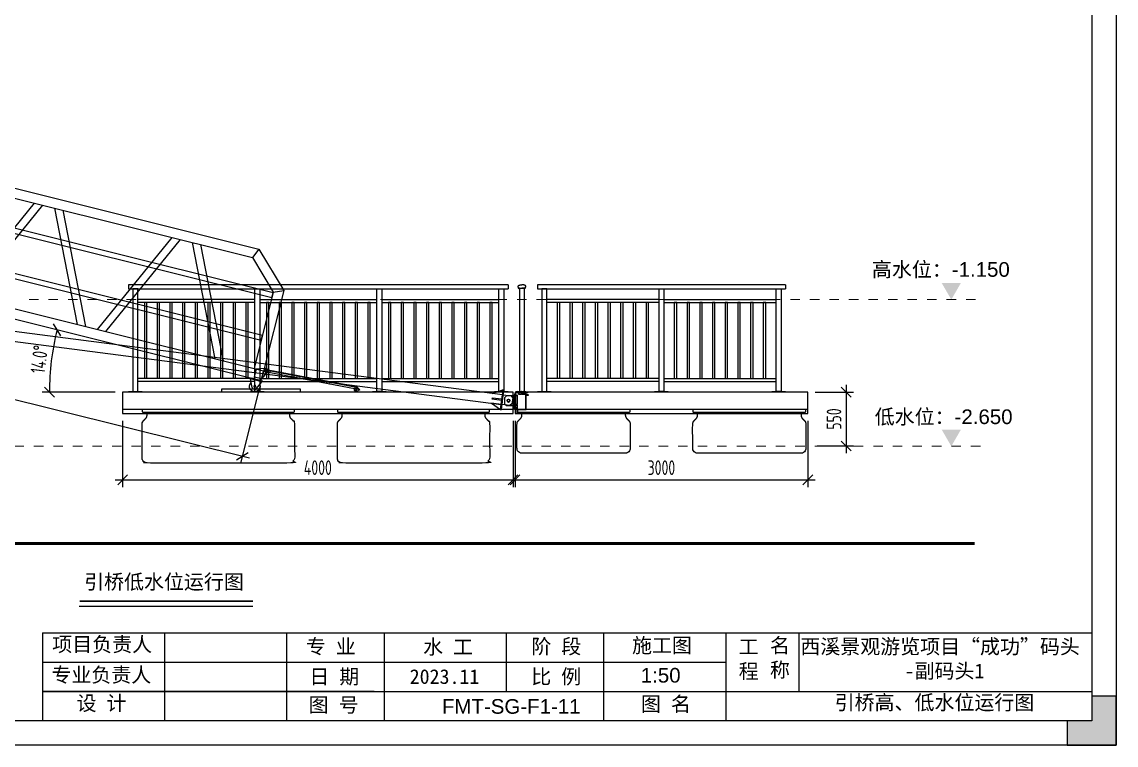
# Model space of a CAD drawing. Header units: millimetres. Extents: x 136606 to 1229059, y 82794 to 127566.
# Drawn here: x 820173 to 831383, y 112180 to 119588 of the extents above; entities that cross this region are included whole.
import ezdxf
from ezdxf.enums import TextEntityAlignment as Align

# ---------------------------------------------------------------- set-up
doc = ezdxf.new("R2010")
doc.units = ezdxf.units.MM
doc.linetypes.add('CENTER', pattern=[0.6, 0.375, -0.075, 0.075, -0.075])
doc.linetypes.add('CENTER2', pattern=[28.575, 19.05, -3.175, 3.175, -3.175])
for name, color, linetype, lineweight in [('dim', 6, 'Continuous', 13), ('主梁型材', 100, 'Continuous', 30), ('加强板', 140, 'Continuous', 18), ('图框', 7, 'Continuous', 13), ('型材', 7, 'Continuous', 15), ('护栏', 7, 'FENCELINE2', 20), ('文本', 3, 'Continuous', 13), ('浮箱', 160, 'Continuous', 20), ('结构', 4, 'Continuous', 18), ('虚线', 1, 'CENTER2', 0), ('铝斜撑', 241, 'Continuous', 9)]:
    doc.layers.add(name, color=color, linetype=linetype, lineweight=lineweight)
for name, color, linetype in [('lev', 6, 'Continuous'), ('方管', 100, 'Continuous'), ('粗实线', 7, 'Continuous'), ('铝横梁', 220, 'Continuous'), ('铝通', 4, 'Continuous')]:
    doc.layers.add(name, color=color, linetype=linetype)
doc.styles.add('Arial', font='arial.ttf')
doc.styles.add('hztxt', font='ros1.shx', dxfattribs={"width": 0.8, "bigfont": 'hztxt.shx'})
doc.styles.get("Standard").update_dxf_attribs({"font": 'arial.ttf'})
doc.styles.add('TEXT25', font='arial.ttf', dxfattribs={"height": 0.2})
doc.linetypes.add('FENCELINE2', pattern='A,6.35,-2.54,[132,ltypeshp.shx,S=2.54,R=0,X=-2.54,Y=0],-2.54,25.4', length=36.83)
doc.dimstyles.new('DIM-50', dxfattribs={"dimscale": 50, "dimtxt": 3, "dimasz": 2, "dimexe": 1.5, "dimexo": 1.5, "dimgap": 1, "dimtad": 1, "dimdec": 1, "dimdsep": 46, "dimtxsty": 'hztxt', "dimblk": 'OBLIQUE', "dimcen": 0, "dimdle": 1.5, "dimclrd": 9, "dimclre": 9, "dimclrt": 2, "dimadec": 1, "dimazin": 0, "dimtfac": 1, "dimtdec": 1, "dimtix": 1, "dimtmove": 2, "dimatfit": 3, "dimldrblk": 'OBLIQUE', "dimfxl": 15, "dimtolj": 1, "dimtzin": 0, "dimarcsym": 1})

# ---------------------------------------------------------------- blocks, each defined once
blk = doc.blocks.new('GW-TK')
at = {"layer": '图框', "linetype": 'Continuous', "lineweight": 0}
h = blk.add_hatch(color=256, dxfattribs=at)
h.dxf.hatch_style = 1
h.paths.add_polyline_path([(927603.55, 464418.01), (927603.55, 464428.01), (927598.55, 464428.01), (927598.55, 464423.01), (927593.55, 464423.01), (927593.55, 464418.01)])
at = {"layer": '图框', "linetype": 'Continuous'}
for p, q in [((927383.55, 464441.02), (927383.55, 464423.01)), ((927408.55, 464441.02), (927408.55, 464423.01)), ((927433.55, 464441.02), (927433.55, 464423.01)), ((927453.55, 464441.02), (927453.55, 464423.01)), ((927478.55, 464441.02), (927478.55, 464429.01)), ((927498.55, 464441.02), (927498.55, 464423.01)), ((927523.55, 464441.02), (927523.55, 464423.01)), ((927538.55, 464441.02), (927538.55, 464429.01)), ((927383.55, 464435.01), (927523.55, 464435.01)), ((927451.56, 464429.01), (927383.55, 464429.01)), ((927383.55, 464429.01), (927598.55, 464429.01))]:
    blk.add_line(p, q, dxfattribs=at)
at = {"layer": '图框'}
for points in [[(927183.55, 464715.01), (927603.55, 464715.01), (927603.55, 464418.01), (927183.55, 464418.01)], [(927188.55, 464710.01), (927598.55, 464710.01), (927598.55, 464423.01), (927188.55, 464423.01)]]:
    blk.add_lwpolyline(points, close=True, dxfattribs=at)
at = {"layer": '图框', "linetype": 'Continuous'}
blk.add_lwpolyline([(927383.55, 464441.02), (927598.55, 464441.02)], dxfattribs=at)
at = {"layer": '图框', "linetype": 'Continuous', "lineweight": 0}
blk.add_lwpolyline([(927598.55, 464428.01), (927598.55, 464423.01), (927593.55, 464423.01), (927593.55, 464418.01), (927603.55, 464418.01), (927603.55, 464428.01)], close=True, dxfattribs=at)
at = {"layer": '图框', "linetype": 'Continuous', "char_height": 3, "attachment_point": 1}
for s, width, heights, insert in [('{\\fSimSun|b0|i0|c134|p2;项目负责人}', 26.0225, [0], (927385.56, 464440.15)), ('{\\fSimSun|b0|i0|c134|p2;名 称}', 5.2119, [0], (927532.62, 464439.93)), ('{\\fSimSun|b0|i0|c134|p2;专 业}', 12.8345, [0], (927437.53, 464439.73)), ('{\\fSimSun|b0|i0|c134|p2;阶 段}', 17.4775, [0], (927483.73, 464439.73)), ('{\\fSimSun|b0|i0|c134|p2;工 程}', 5.2119, [0], (927526.21, 464439.66)), ('{\\fSimSun|b0|i0|c134|p2;专业负责人}', 24.6361, [2.04], (927385.39, 464433.9)), ('{\\fSimSun|b0|i0|c134|p2;日 期}', 11.224, [0], (927438.25, 464433.55)), ('{\\fSimSun|b0|i0|c134|p2;比 例}', 10.9146, [0], (927483.71, 464433.55)), ('{\\fSimSun|b0|i0|c134|p2;设 计}', 16.2353, [0], (927390.55, 464428.09)), ('{\\fSimSun|b0|i0|c134|p2;图 号}', 23.6261, [0], (927438.11, 464427.75)), ('{\\fSimSun|b0|i0|c134|p2;图 名}', 12.066, [0], (927506.19, 464427.94))]:
    blk.add_mtext_dynamic_manual_height_columns(s, width=width, gutter_width=17.5, heights=heights, dxfattribs=dict(at, insert=insert))
at = {"layer": '图框', "color": 3, "linetype": 'Continuous', "char_height": 3, "attachment_point": 1}
for s, width, insert in [('\\pt9;{\\fSimSun|b0|i0|c134|p2;施工图}', 18.6303, (927504.36, 464439.94)), ('{\\fSimSun|b0|i0|c134|p2;水 工}', 11.224, (927461.55, 464439.63)), ('\\pi0.39911,t9.39911;{\\fSimSun|b0|i0|c134|p2;西溪景观游览项目“成功”码头\\P\\pi21.75744,t30.75744;-副码头1}', 60.0149, (927538.45, 464439.71)), ('{\\fSimSun|b0|i0|c134|p2;2023.11}', 11.224, (927458.8, 464433.55))]:
    blk.add_mtext_dynamic_manual_height_columns(s, width=width, gutter_width=17.5, heights=[0], dxfattribs=dict(at, insert=insert))
blk = doc.blocks.new('*U1304')
at = {"layer": '浮箱', "color": 5, "linetype": 'Continuous', "lineweight": 5, "elevation": 0}
blk.add_lwpolyline([(810, 245, 0.414214), (820, 255), (820, 265, 0.414214), (810, 275), (770, 275), (-690, 275), (-730, 275, 0.414214), (-740, 265), (-740, 255, 0.414214), (-730, 245), (-690, 245), (770, 245)], format="xyb", close=True, dxfattribs=at)
at = {"layer": '浮箱', "color": 5, "linetype": 'Continuous', "lineweight": 5}
blk.add_rational_spline([(770, 245, 0), (770, 230, 0), (770, 216, 0), (770, 195, 0), (785, 180, 0), (795, 170, 0), (805, 160, 0), (820, 145, 0), (820, 124, 0), (820, -100, 0), (820, -225, 0), (820, -275, 0), (770, -275, 0), (-160, -275, 0), (-690, -275, 0), (-740, -275, 0), (-740, -225, 0), (-740, -100, 0), (-740, 124, 0), (-740, 145, 0), (-725, 160, 0), (-715, 170, 0), (-705, 180, 0), (-690, 195, 0), (-690, 216, 0), (-690, 230, 0), (-690, 245, 0)], [1, 1, 1, 0.923879532511, 1, 1, 1, 0.923879532511, 1, 1, 1, 0.707106781187, 1, 1, 1, 0.707106781187, 1, 1, 1, 0.923879532511, 1, 1, 1, 0.923879532511, 1, 1, 1], degree=2, knots=[0, 0, 0, 1, 1, 1.785398, 1.785398, 2.785398, 2.785398, 3.570796, 3.570796, 4.570796, 4.570796, 6.141593, 6.141593, 7.141593, 7.141593, 8.712389, 8.712389, 9.712389, 9.712389, 10.497787, 10.497787, 11.497787, 11.497787, 12.283185, 12.283185, 13.283185, 13.283185, 13.283185], dxfattribs=at)
blk = doc.blocks.new('*U1305')
at = {"color": 0, "linetype": 'ByBlock', "lineweight": -2, "transparency": 16777216}
for p in [(0, 0), (2000, 0)]:
    blk.add_blockref('*U1304', p, dxfattribs=at)
blk = doc.blocks.new('*U1302')
at = {"layer": '浮箱', "color": 5, "linetype": 'Continuous', "lineweight": 5, "elevation": 0}
blk.add_lwpolyline([(596, 195, 0.414214), (606, 205), (606, 215, 0.414214), (596, 225), (556, 225), (-504, 225), (-544, 225, 0.414214), (-554, 215), (-554, 205, 0.414214), (-544, 195), (-504, 195), (556, 195)], format="xyb", close=True, dxfattribs=at)
at = {"layer": '浮箱', "color": 5, "linetype": 'Continuous', "lineweight": 5}
blk.add_rational_spline([(556, 195, 0), (556, 180, 0), (556, 166, 0), (556, 145, 0), (571, 130, 0), (581, 120, 0), (591, 110, 0), (606, 95, 0), (606, 74, 0), (606, -50, 0), (606, -175, 0), (606, -225, 0), (556, -225, 0), (26, -225, 0), (-504, -225, 0), (-554, -225, 0), (-554, -175, 0), (-554, -50, 0), (-554, 74, 0), (-554, 95, 0), (-539, 110, 0), (-529, 120, 0), (-519, 130, 0), (-504, 145, 0), (-504, 166, 0), (-504, 180, 0), (-504, 195, 0)], [1, 1, 1, 0.923879532511, 1, 1, 1, 0.923879532511, 1, 1, 1, 0.707106781187, 1, 1, 1, 0.707106781187, 1, 1, 1, 0.923879532511, 1, 1, 1, 0.923879532511, 1, 1, 1], degree=2, knots=[0, 0, 0, 1, 1, 1.785398, 1.785398, 2.785398, 2.785398, 3.570796, 3.570796, 4.570796, 4.570796, 6.141593, 6.141593, 7.141593, 7.141593, 8.712389, 8.712389, 9.712389, 9.712389, 10.497787, 10.497787, 11.497787, 11.497787, 12.283185, 12.283185, 13.283185, 13.283185, 13.283185], dxfattribs=at)
blk = doc.blocks.new('*U1303')
at = {"color": 0, "linetype": 'ByBlock', "lineweight": -2, "transparency": 16777216}
for p in [(0, 0), (1800, 0)]:
    blk.add_blockref('*U1302', p, dxfattribs=at)
blk = doc.blocks.new('*U1294')
at = {"color": 0, "ltscale": 5000, "elevation": 0}
for points in [[(490, 363), (-3510, 363), (-3510, 143), (490, 143)], [(3510, 363), (510, 363), (510, 143), (3510, 143)]]:
    blk.add_lwpolyline(points, close=True, dxfattribs=at)
for points in [[(490, 187), (-3510, 187)], [(3510, 187), (510, 187)]]:
    blk.add_lwpolyline(points, dxfattribs=at)
for name, p in [('*U1305', (-2570, -88, 0)), ('*U1303', (1084, -38, 0))]:
    blk.add_blockref(name, p)
blk = doc.blocks.new('*U1295')
at = {"color": 0, "linetype": 'ByBlock', "lineweight": -2, "transparency": 16777216}
blk.add_blockref('*U1294', (0, 0), dxfattribs=at)
blk = doc.blocks.new('A$C32F71815')
at = {"layer": '铝斜撑', "linetype": 'Continuous'}
for p, q in [((3, 20), (0, 20)), ((0, 20), (0, 0)), ((40, 0), (0, 0)), ((3, 20), (3, 3)), ((40, 3), (3, 3)), ((40, 0), (40, 3))]:
    blk.add_line(p, q, dxfattribs=at)
blk = doc.blocks.new('tb')
at = {"lineweight": 0}
h = blk.add_hatch(dxfattribs=at)
h.set_pattern_fill('ANSI31', color=256, scale=0.125, style=0)
h.set_pattern_definition([(45, (-488846.90197, 126237.06756), (-0.2806330038, 0.28063300377), [])])
edge = h.paths.add_edge_path(flags=17)
edge.add_arc((0, 0), 6.5, 0, 360)
edge = h.paths.add_edge_path()
edge.add_arc((0, 0), 10, 0, 360)
for p, q in [((-15, -5), (-15, 15)), ((-15, 15), (943, 15)), ((-10, 10), (-10, -5)), ((942, 10), (-10, 10)), ((942, 10), (982, -16)), ((943, 15), (985, -12)), ((-10, -5), (-15, -5)), ((927, -10), (927, -20)), ((937, -30), (957, -30)), ((941, -23), (953, -23)), ((941, -30), (941, -23)), ((945, -23), (945, -7)), ((950, -23), (950, -7)), ((953, -30), (953, -23)), ((967, -10), (967, -20)), ((982, -16), (985, -12))]:
    blk.add_line(p, q, dxfattribs=at)
for points in [[(14, -10), (14, 10), (927, 10), (927, -10)], [(44, 10), (44, -10), (14, -10), (14, 10)], [(356, 10), (356, -10), (326, -10), (326, 10)], [(668, 10), (668, -10), (638, -10), (638, 10)]]:
    blk.add_lwpolyline(points, close=True, dxfattribs=at)
for radius in [10, 6.5]:
    blk.add_circle((0, 0), radius, dxfattribs=at)
for centre, start, end in [((937, -20), 180, 270), ((957, -20), 270, 0)]:
    blk.add_arc(centre, 10, start, end, dxfattribs=at)
blk.add_blockref('A$C32F71815', (927, -10), dxfattribs=at)
blk = doc.blocks.new('*U1288')
at = {"layer": '虚线', "const_width": 10}
blk.add_lwpolyline([(-50, 0), (50, 0)], dxfattribs=at)
blk = doc.blocks.new('*U1289')
at = {"color": 0, "linetype": 'ByBlock', "lineweight": -2, "transparency": 16777216}
for p in [(3600, 0), (3800, 0), (4000, 0), (4200, 0), (4400, 0), (4600, 0), (4800, 0), (5000, 0), (5200, 0), (5400, 0), (5600, 0), (5800, 0), (6000, 0), (6200, 0), (6400, 0), (6600, 0), (6800, 0), (7000, 0), (7200, 0), (7400, 0), (7600, 0), (7800, 0), (8000, 0), (8200, 0), (8400, 0), (8600, 0), (8800, 0), (9000, 0), (9200, 0), (9400, 0), (9600, 0), (9800, 0), (10000, 0), (10200, 0), (10400, 0), (10600, 0), (10800, 0), (11000, 0), (11200, 0), (11400, 0), (11600, 0), (11800, 0), (12000, 0), (12200, 0), (12400, 0), (12600, 0), (12800, 0), (13000, 0), (13200, 0), (13400, 0)]:
    blk.add_blockref('*U1288', p, dxfattribs=at)
blk = doc.blocks.new('EB')
at = {"layer": '加强板'}
blk.add_lwpolyline([(1337537242, 365767056), (1337537242, 365767006), (1337537257, 365767006), (1337537267, 365767056)], close=True, dxfattribs=at)
at = {"layer": '铝通'}
blk.add_lwpolyline([(1337537285, 365767056, 0.668622), (1337537254, 365767090), (1337537162, 365767061), (1337537162, 365766981), (1337537242, 365766981)], format="xyb", close=True, dxfattribs=at)
blk.add_circle((1337537262, 365767066), 7, dxfattribs=at)
blk = doc.blocks.new('A$C1CD0366B')
at = {"color": 1, "linetype": 'CENTER', "ltscale": 0.52}
for p, q in [((56, 60), (84, 60)), ((70, 46), (70, 74))]:
    blk.add_line(p, q, dxfattribs=at)
blk.add_lwpolyline([(0, 120), (0, 0), (10, 0), (10, 120)], close=True)
blk.add_lwpolyline([(10, 120), (97, 84, -0.315452), (100, 79), (100, 41, -0.315452), (97, 36), (10, 0)], format="xyb")
blk.add_circle((70, 60), 13)
blk = doc.blocks.new('GW-R')
at = {"color": 3, "linetype": 'CENTER2'}
for p, q in [((8398, 1960), (8368, 1960)), ((8383, 1945), (8383, 1975))]:
    blk.add_line(p, q, dxfattribs=at)
at = {"color": 1, "linetype": 'CENTER', "ltscale": 0.52}
for p, q in [((8369, 1960), (8397, 1960)), ((8383, 1974), (8383, 1946))]:
    blk.add_line(p, q, dxfattribs=at)
blk.add_lwpolyline([(8443, 2035), (8323, 2035), (8323, 2025), (8443, 2025)], close=True)
at = {"color": 0}
for points in [[(8360, 1942), (8323, 2025)], [(8406, 1942), (8443, 2025)]]:
    blk.add_lwpolyline(points, dxfattribs=at)
blk.add_lwpolyline([(8406, 1942, -0.317501), (8397, 1935), (8370, 1935, -0.317501), (8360, 1942)], format="xyb")
blk.add_circle((8383, 1960), 9)
blk.add_circle((8383, 1960), 9)
blk.add_arc((8383, 1960), 55, 144.9944, 35.0056)
blk = doc.blocks.new('*U1291')
at = {"layer": '型材'}
for points in [[(3900, 315), (-3900, 315), (-3900, 265), (3900, 265)], [(3900, -135), (-3900, -135), (-3900, -185), (3900, -185)]]:
    blk.add_lwpolyline(points, close=True, dxfattribs=at)
at = {"layer": '铝横梁', "color": 6}
for points in [[(-3060, 615), (-3573, -485)], [(-2971, 615), (-3485, -485)], [(-2846, 615), (-2332, -485)], [(-2758, 615), (-2244, -485)], [(-1606, 615), (-2119, -485)], [(-1517, 615), (-2031, -485)], [(-1392, 615), (-878, -485)], [(-1304, 615), (-790, -485)], [(-152, 615), (-665, -485)], [(-63, 615), (-577, -485)], [(62, 615), (576, -485)], [(150, 615), (664, -485)], [(1302, 615), (789, -485)], [(1391, 615), (877, -485)], [(1516, 615), (2030, -485)], [(1604, 615), (2118, -485)], [(2756, 615), (2243, -485)], [(2845, 615), (2331, -485)], [(2970, 615), (3484, -485)], [(3058, 615), (3572, -485)]]:
    blk.add_lwpolyline(points, dxfattribs=at)
at = {"layer": '铝通', "color": 4}
for points in [[(-4000, -485), (-4000, 365), (-3650, 715), (3650, 715), (4000, 365), (4000, -485)], [(-3609, 615), (-3650, 715)], [(3650, 715), (3609, 615)], [(-3900, -485), (-3900, 324), (-3609, 615), (3609, 615), (3900, 324), (3900, -485)], [(-3900, 324), (-4000, 365)], [(3900, 324), (4000, 365)], [(4000, -485), (-4000, -485), (-4000, -585), (4000, -585), (4000, -485)]]:
    blk.add_lwpolyline(points, dxfattribs=at)
at = {"xscale": -1}
blk.add_blockref('GW-R', (12333, -2620), dxfattribs=at)
at = {"layer": '图框', "xscale": -1, "rotation": 90}
blk.add_blockref('A$C1CD0366B', (-3890, -585), dxfattribs=at)
at = {"layer": '型材', "color": 22, "xscale": -1}
blk.add_blockref('EB', (1337533242, -365767546), dxfattribs=at)
at = {"layer": '型材', "color": 22}
blk.add_blockref('EB', (-1337533242, -365767546), dxfattribs=at)
blk = doc.blocks.new('*U1292')
at = {"color": 0, "linetype": 'ByBlock', "lineweight": -2, "transparency": 16777216}
blk.add_blockref('*U1291', (0, 0), dxfattribs=at)
blk = doc.blocks.new('*U1293')
at = {"layer": '虚线', "const_width": 10}
blk.add_lwpolyline([(-50, 0), (50, 0)], dxfattribs=at)
blk = doc.blocks.new('*U1290')
at = {"color": 0, "linetype": 'ByBlock', "lineweight": -2, "transparency": 16777216}
for p in [(5200, 0), (5400, 0), (5600, 0), (5800, 0), (6000, 0), (6200, 0), (6400, 0), (6600, 0), (6800, 0), (7000, 0), (7200, 0), (7400, 0), (7600, 0), (7800, 0), (8000, 0), (8200, 0), (8400, 0), (8600, 0), (8800, 0), (9000, 0), (9200, 0), (9400, 0), (9600, 0), (9800, 0), (10000, 0), (10200, 0), (10400, 0), (10600, 0), (10800, 0), (11000, 0), (11200, 0), (11400, 0), (11600, 0), (11800, 0), (12000, 0), (12200, 0), (12400, 0), (12600, 0), (12800, 0), (13000, 0), (13200, 0), (13400, 0), (13600, 0), (13800, 0), (14000, 0), (14200, 0), (14400, 0), (14600, 0), (14800, 0)]:
    blk.add_blockref('*U1293', p, dxfattribs=at)
blk = doc.blocks.new('_Oblique')
at = {"color": 0, "linetype": 'ByBlock', "lineweight": -2}
blk.add_line((-0.5, -0.5), (0.5, 0.5), dxfattribs=at)
blk = doc.blocks.new('*D1306')
at = {"color": 9, "lineweight": -2, "transparency": 16777216}
blk.add_line((821130, 115795), (820381, 115795), dxfattribs=at)
blk.add_arc((823092, 115795), 2637, 165.9792, 180, dxfattribs=at)
at = {"layer": 'Defpoints', "color": 0, "transparency": 16777216}
for p in [(814863, 117850, 0), (820491, 116224), (822625, 115912, 0), (821205, 115795), (825205, 115795)]:
    blk.add_point(p, dxfattribs=at)
at = {"color": 9, "lineweight": -2, "transparency": 16777216, "xscale": 100, "yscale": 100, "zscale": 100}
for p, rotation in [((820534, 116434), 75.97915419831747), ((820456, 115795), 269.9999999999999)]:
    blk.add_blockref('_Oblique', p, dxfattribs=dict(at, rotation=rotation))
at = {"color": 2, "transparency": 16777216, "insert": (820351, 116132), "char_height": 150, "attachment_point": 5, "rotation": 82.9896, "style": 'hztxt'}
blk.add_mtext('\\A1;14.0°', dxfattribs=at)
blk = doc.blocks.new('*D1307')
at = {"color": 9, "lineweight": -2, "transparency": 16777216}
for p, q in [((828618, 115870), (828618, 115170)), ((828300, 115795), (828693, 115795)), ((828322, 115245), (828693, 115245))]:
    blk.add_line(p, q, dxfattribs=at)
at = {"layer": 'Defpoints', "color": 0, "transparency": 16777216}
for p in [(828225, 115795), (828247, 115245, 0), (828618, 115245)]:
    blk.add_point(p, dxfattribs=at)
at = {"color": 9, "lineweight": -2, "transparency": 16777216, "xscale": 100, "yscale": 100, "zscale": 100}
for p, rotation in [((828618, 115795), 90), ((828618, 115245), 270)]:
    blk.add_blockref('_Oblique', p, dxfattribs=dict(at, rotation=rotation))
at = {"color": 2, "transparency": 16777216, "insert": (828493, 115520), "char_height": 150, "attachment_point": 5, "rotation": 90, "style": 'hztxt'}
blk.add_mtext('\\A1;550', dxfattribs=at)
blk = doc.blocks.new('*D1308')
at = {"color": 9, "lineweight": -2, "transparency": 16777216}
for p, q in [((821205, 115500), (821205, 114822)), ((825205, 115500), (825205, 114822)), ((821130, 114897), (825280, 114897))]:
    blk.add_line(p, q, dxfattribs=at)
at = {"layer": 'Defpoints', "color": 0, "transparency": 16777216}
for p in [(821205, 115575), (825205, 115575), (825205, 114897)]:
    blk.add_point(p, dxfattribs=at)
at = {"color": 9, "lineweight": -2, "transparency": 16777216, "xscale": 100, "yscale": 100, "zscale": 100, "rotation": 180}
blk.add_blockref('_Oblique', (821205, 114897), dxfattribs=at)
at = {"color": 9, "lineweight": -2, "transparency": 16777216, "xscale": 100, "yscale": 100, "zscale": 100}
blk.add_blockref('_Oblique', (825205, 114897), dxfattribs=at)
at = {"color": 2, "transparency": 16777216, "insert": (823205, 115022), "char_height": 150, "attachment_point": 5, "style": 'hztxt'}
blk.add_mtext('\\A1;4000', dxfattribs=at)
blk = doc.blocks.new('*D1309')
at = {"color": 9, "lineweight": -2, "transparency": 16777216}
for p, q in [((825225, 115500), (825225, 114822)), ((828225, 115500), (828225, 114822)), ((825150, 114897), (828300, 114897))]:
    blk.add_line(p, q, dxfattribs=at)
at = {"layer": 'Defpoints', "color": 0, "transparency": 16777216}
for p in [(825225, 115575), (828225, 115575), (828225, 114897)]:
    blk.add_point(p, dxfattribs=at)
at = {"color": 9, "lineweight": -2, "transparency": 16777216, "xscale": 100, "yscale": 100, "zscale": 100, "rotation": 180}
blk.add_blockref('_Oblique', (825225, 114897), dxfattribs=at)
at = {"color": 9, "lineweight": -2, "transparency": 16777216, "xscale": 100, "yscale": 100, "zscale": 100}
blk.add_blockref('_Oblique', (828225, 114897), dxfattribs=at)
at = {"color": 2, "transparency": 16777216, "insert": (826725, 115022), "char_height": 150, "attachment_point": 5, "style": 'hztxt'}
blk.add_mtext('\\A1;3000', dxfattribs=at)
blk = doc.blocks.new('*D1310')
at = {"color": 9, "lineweight": -2, "transparency": 16777216}
for p, q in [((814845, 117778), (814652, 117003)), ((814597, 117094), (822505, 115122)), ((822607, 115842), (822414, 115068))]:
    blk.add_line(p, q, dxfattribs=at)
at = {"layer": 'Defpoints', "color": 0, "transparency": 16777216}
for p in [(814863, 117850, 0), (822625, 115915, 0), (822432, 115140)]:
    blk.add_point(p, dxfattribs=at)
at = {"color": 9, "lineweight": -2, "transparency": 16777216, "xscale": 100, "yscale": 100, "zscale": 100}
for p, rotation in [((814670, 117076), 166.0000000000001), ((822432, 115140), 346.0000000000001)]:
    blk.add_blockref('_Oblique', p, dxfattribs=dict(at, rotation=rotation))
at = {"color": 2, "transparency": 16777216, "insert": (818581, 116229), "char_height": 150, "attachment_point": 5, "rotation": 346, "style": 'hztxt'}
blk.add_mtext('\\A1;8000', dxfattribs=at)
blk = doc.blocks.new('*U1301')
h = blk.add_hatch(color=256)
h.dxf.hatch_style = 1
h.paths.add_polyline_path([(1175, -539, 0.414214), (1172, -541), (1175, -541)])
h = blk.add_hatch(color=256)
h.dxf.hatch_style = 1
h.paths.add_polyline_path([(1225, -539, -0.414214), (1228, -541), (1225, -541)])
at = {"color": 1}
for p, q in [((-25, 402), (-1175, 402)), ((-25, 372), (-1175, 372)), ((25, 402), (1175, 402)), ((25, 372), (1175, 372)), ((-25, -408), (-1175, -408)), ((-25, -438), (-1175, -438)), ((25, -408), (1175, -408)), ((25, -438), (1175, -438))]:
    blk.add_line(p, q, dxfattribs=at)
at = {"color": 4}
for points in [[(-1042, -408), (-1042, 372), (-1068, 372), (-1068, -408)], [(-912, -408), (-912, 372), (-938, 372), (-938, -408)], [(-782, -408), (-782, 372), (-808, 372), (-808, -408)], [(-652, -408), (-652, 372), (-678, 372), (-678, -408)], [(-522, -408), (-522, 372), (-548, 372), (-548, -408)], [(-392, -408), (-392, 372), (-418, 372), (-418, -408)], [(-262, -408), (-262, 372), (-288, 372), (-288, -408)], [(-132, -408), (-132, 372), (-158, 372), (-158, -408)], [(158, -408), (158, 372), (132, 372), (132, -408)], [(288, -408), (288, 372), (262, 372), (262, -408)], [(418, -408), (418, 372), (392, 372), (392, -408)], [(548, -408), (548, 372), (522, 372), (522, -408)], [(678, -408), (678, 372), (652, 372), (652, -408)], [(808, -408), (808, 372), (782, 372), (782, -408)], [(938, -408), (938, 372), (912, 372), (912, -408)], [(1068, -408), (1068, 372), (1042, 372), (1042, -408)]]:
    blk.add_lwpolyline(points, dxfattribs=at)
at = {"color": 7}
for points in [[(-1270, -541), (-1130, -541), (-1130, -548), (-1270, -548), (-1270, -541)], [(-1256, -541), (-1256, -548)], [(-1249, -536), (-1249, -552)], [(-1242, -541), (-1242, -548)], [(-1158, -541), (-1158, -548)], [(-1151, -536), (-1151, -552)], [(-1144, -541), (-1144, -548)], [(-70, -541), (70, -541), (70, -548), (-70, -548), (-70, -541)], [(-56, -541), (-56, -548)], [(-49, -536), (-49, -552)], [(-42, -541), (-42, -548)], [(42, -541), (42, -548)], [(49, -536), (49, -552)], [(56, -541), (56, -548)], [(1130, -541), (1270, -541), (1270, -548), (1130, -548), (1130, -541)], [(1144, -541), (1144, -548)], [(1151, -536), (1151, -552)], [(1158, -541), (1158, -548)], [(1242, -541), (1242, -548)], [(1249, -536), (1249, -552)], [(1256, -541), (1256, -548)]]:
    blk.add_lwpolyline(points, dxfattribs=at)
for centre, start, end in [((1175, -541), 90, 180), ((1225, -541), 0, 90)]:
    blk.add_arc(centre, 2.5, start, end)
at = {"layer": '方管', "color": 2}
for p, q in [((1270, 552), (-1270, 552)), ((-1270, 552), (-1270, 512)), ((-1270, 512), (1270, 512)), ((1270, 552), (1270, 512)), ((1270, 552), (1270, 512))]:
    blk.add_line(p, q, dxfattribs=at)
at = {"layer": '方管', "color": 3}
for points in [[(-1175, 512), (-1225, 512), (-1225, -541), (-1175, -541)], [(-25, -541), (-25, 512), (25, 512), (25, -541)], [(1175, 512), (1225, 512), (1225, -541), (1175, -541)]]:
    blk.add_lwpolyline(points, close=True, dxfattribs=at)
blk = doc.blocks.new('*U1297')
at = {"color": 0, "linetype": 'ByBlock', "lineweight": -2, "transparency": 16777216}
blk.add_blockref('*U1301', (0, 0), dxfattribs=at)
blk = doc.blocks.new('*U1300')
h = blk.add_hatch(color=256)
h.dxf.hatch_style = 1
h.paths.add_polyline_path([(600, -539, 0.414214), (598, -541), (600, -541)])
h = blk.add_hatch(color=256)
h.dxf.hatch_style = 1
h.paths.add_polyline_path([(650, -539, -0.414214), (652, -541), (650, -541)])
h = blk.add_hatch(color=256)
h.dxf.hatch_style = 1
h.paths.add_polyline_path([(1850, -539, 0.414214), (1848, -541), (1850, -541)])
h = blk.add_hatch(color=256)
h.dxf.hatch_style = 1
h.paths.add_polyline_path([(1900, -539, -0.414214), (1902, -541), (1900, -541)])
at = {"color": 1}
for p, q in [((-650, 402), (-1850, 402)), ((-650, 372), (-1850, 372)), ((-600, 402), (600, 402)), ((-600, 372), (600, 372)), ((650, 402), (1850, 402)), ((650, 372), (1850, 372)), ((-650, -408), (-1850, -408)), ((-650, -438), (-1850, -438)), ((-600, -408), (600, -408)), ((-600, -438), (600, -438)), ((650, -408), (1850, -408)), ((650, -438), (1850, -438))]:
    blk.add_line(p, q, dxfattribs=at)
at = {"color": 4}
for points in [[(-1758, -408), (-1758, 372), (-1782, 372), (-1782, -408)], [(-1628, -408), (-1628, 372), (-1652, 372), (-1652, -408)], [(-1498, -408), (-1498, 372), (-1522, 372), (-1522, -408)], [(-1368, -408), (-1368, 372), (-1392, 372), (-1392, -408)], [(-1238, -408), (-1238, 372), (-1262, 372), (-1262, -408)], [(-1108, -408), (-1108, 372), (-1132, 372), (-1132, -408)], [(-978, -408), (-978, 372), (-1002, 372), (-1002, -408)], [(-848, -408), (-848, 372), (-872, 372), (-872, -408)], [(-718, -408), (-718, 372), (-742, 372), (-742, -408)], [(-508, -408), (-508, 372), (-532, 372), (-532, -408)], [(-378, -408), (-378, 372), (-402, 372), (-402, -408)], [(-248, -408), (-248, 372), (-272, 372), (-272, -408)], [(-118, -408), (-118, 372), (-142, 372), (-142, -408)], [(12, -408), (12, 372), (-12, 372), (-12, -408)], [(142, -408), (142, 372), (118, 372), (118, -408)], [(272, -408), (272, 372), (248, 372), (248, -408)], [(402, -408), (402, 372), (378, 372), (378, -408)], [(532, -408), (532, 372), (508, 372), (508, -408)], [(742, -408), (742, 372), (718, 372), (718, -408)], [(872, -408), (872, 372), (848, 372), (848, -408)], [(1002, -408), (1002, 372), (978, 372), (978, -408)], [(1132, -408), (1132, 372), (1108, 372), (1108, -408)], [(1262, -408), (1262, 372), (1238, 372), (1238, -408)], [(1392, -408), (1392, 372), (1368, 372), (1368, -408)], [(1522, -408), (1522, 372), (1498, 372), (1498, -408)], [(1652, -408), (1652, 372), (1628, 372), (1628, -408)], [(1782, -408), (1782, 372), (1758, 372), (1758, -408)]]:
    blk.add_lwpolyline(points, dxfattribs=at)
at = {"color": 7}
for points in [[(-1945, -541), (-1805, -541), (-1805, -547), (-1945, -547), (-1945, -541)], [(-1931, -541), (-1931, -547)], [(-1924, -536), (-1924, -552)], [(-1917, -541), (-1917, -547)], [(-1833, -541), (-1833, -547)], [(-1826, -536), (-1826, -552)], [(-1819, -541), (-1819, -547)], [(-695, -541), (-555, -541), (-555, -547), (-695, -547), (-695, -541)], [(-681, -541), (-681, -547)], [(-674, -536), (-674, -552)], [(-667, -541), (-667, -547)], [(-583, -541), (-583, -547)], [(-576, -536), (-576, -552)], [(-569, -541), (-569, -547)], [(555, -541), (695, -541), (695, -547), (555, -547), (555, -541)], [(569, -541), (569, -547)], [(576, -536), (576, -552)], [(583, -541), (583, -547)], [(667, -541), (667, -547)], [(674, -536), (674, -552)], [(681, -541), (681, -547)], [(1805, -541), (1945, -541), (1945, -547), (1805, -547), (1805, -541)], [(1819, -541), (1819, -547)], [(1826, -536), (1826, -552)], [(1833, -541), (1833, -547)], [(1917, -541), (1917, -547)], [(1924, -536), (1924, -552)], [(1931, -541), (1931, -547)]]:
    blk.add_lwpolyline(points, dxfattribs=at)
for centre, start, end in [((600, -541), 90, 180), ((650, -541), 0, 90), ((1850, -541), 90, 180), ((1900, -541), 0, 90)]:
    blk.add_arc(centre, 2.5, start, end)
at = {"layer": '方管', "color": 2}
for p, q in [((1943, 552), (-1945, 552)), ((-1945, 552), (-1945, 512)), ((-1945, 512), (1943, 512)), ((1943, 552), (1943, 512)), ((1943, 552), (1943, 512))]:
    blk.add_line(p, q, dxfattribs=at)
at = {"layer": '方管', "color": 3}
for points in [[(-1850, 512), (-1900, 512), (-1900, -541), (-1850, -541)], [(-650, -541), (-650, 512), (-600, 512), (-600, -541)], [(600, 512), (650, 512), (650, -541), (600, -541)], [(1850, 512), (1900, 512), (1900, -541), (1850, -541)]]:
    blk.add_lwpolyline(points, close=True, dxfattribs=at)
blk = doc.blocks.new('*U1296')
at = {"color": 0, "linetype": 'ByBlock', "lineweight": -2, "transparency": 16777216}
blk.add_blockref('*U1300', (0, 0), dxfattribs=at)
blk = doc.blocks.new('*U1298')
at = {"color": 7, "elevation": 0}
for points in [[(-41, -542), (39, -542), (39, -548), (-41, -548), (-41, -542)], [(-27, -542), (-27, -548)], [(-20, -537), (-20, -553)], [(-13, -542), (-13, -548)], [(11, -542), (11, -548)], [(18, -537), (18, -553)], [(25, -542), (25, -548)]]:
    blk.add_lwpolyline(points, dxfattribs=at)
at = {"layer": '方管', "color": 2}
for p, q in [((-28, 517, 0), (25, 517, 0)), ((-26, 517, 0), (24, 517, 0))]:
    blk.add_line(p, q, dxfattribs=at)
for points in [[(-30, 518, -0.414214), (-29, 519)], [(-30, 516, 0.636486), (-30, 516)], [(27, 519, -0.414214), (27, 518)], [(27, 516, 0.648584), (28, 516)]]:
    blk.add_lwpolyline(points, format="xyb", dxfattribs=at)
at = {"layer": '方管', "color": 6}
blk.add_polyline3d([(-26, 517, 0), (-26, -542, 0), (24, -542, 0), (24, 517, 0)], dxfattribs=at)
at = {"layer": '方管', "color": 2}
for centre, radius, start, end in [((-29, 518, 0), 0.5, 90, 180), ((-30, 516, 0), 0.2, 230.0953, 0), ((-28, 513, 0), 0.2, 232.1545, 0), ((-28, 516, 0), 0.5, 90, 180), ((25, 516, 0), 0.5, 0, 90), ((26, 513, 0), 0.2, 180, 307.8455), ((27, 518, 0), 0.5, 0, 90), ((27, 516, 0), 0.2, 180, 309.9047)]:
    blk.add_arc(centre, radius, start, end, dxfattribs=at)
for points in [[(-41, 533, 0), (-41, 553, 0), (-17, 552, 0), (-1, 552, 0)], [(-29, 519, 0), (-20, 519, 0), (-11, 519, 0), (-1, 519, 0)], [(39, 533, 0), (39, 553, 0), (15, 552, 0), (-1, 552, 0)], [(27, 519, 0), (18, 519, 0), (9, 519, 0), (-1, 519, 0)]]:
    blk.add_open_spline(points, degree=3, dxfattribs=at)
for points, knots in [([(-29, 512, 0), (-37, 519, 0), (-41, 526, 0), (-41, 533, 0), (-41, 533, 0), (-41, 533, 0), (-41, 533, 0)], [0.031268, 0.031268, 0.031268, 0.031268, 1, 1, 1, 1.0187782, 1.0187782, 1.0187782, 1.0187782]), ([(-40, 533, 0), (-40, 535, 0), (-40, 536, 0), (-39, 539, 0), (-38, 540, 0), (-37, 542, 0), (-36, 543, 0), (-34, 545, 0), (-33, 546, 0), (-31, 547, 0), (-30, 547, 0), (-26, 549, 0), (-22, 550, 0), (-16, 551, 0), (-12, 551, 0), (-7, 551, 0), (-5, 551, 0), (-1, 551, 0)], [0, 0, 0, 0, 0.092947, 0.092947, 0.185894, 0.185894, 0.278842, 0.278842, 0.371789, 0.371789, 0.464736, 0.464736, 0.663842, 0.663842, 0.862947, 0.862947, 1, 1, 1, 1]), ([(-30, 516, 0), (-32, 518, 0), (-33, 519, 0), (-36, 523, 0), (-37, 525, 0), (-39, 528, 0), (-39, 530, 0), (-40, 532, 0), (-40, 532, 0), (-40, 533, 0), (-40, 533, 0), (-40, 533, 0), (-40, 533, 0)], [0.1474935, 0.1474935, 0.1474935, 0.1474935, 0.3251972, 0.3251972, 0.6503943, 0.6503943, 0.9163919, 0.9163919, 1, 1, 1, 1.0229327, 1.0229327, 1.0229327, 1.0229327]), ([(37, 533, 0), (37, 535, 0), (37, 536, 0), (36, 539, 0), (36, 540, 0), (34, 542, 0), (34, 543, 0), (32, 545, 0), (31, 546, 0), (28, 547, 0), (27, 547, 0), (23, 549, 0), (20, 550, 0), (13, 551, 0), (10, 551, 0), (4, 551, 0), (1, 551, 0), (-1, 551, 0)], [0, 0, 0, 0, 0.092947, 0.092947, 0.185894, 0.185894, 0.278842, 0.278842, 0.371789, 0.371789, 0.464736, 0.464736, 0.663842, 0.663842, 0.862947, 0.862947, 1, 1, 1, 1]), ([(26, 512, 0), (34, 519, 0), (39, 526, 0), (39, 533, 0), (39, 533, 0), (39, 533, 0), (39, 533, 0)], [0.031268, 0.031268, 0.031268, 0.031268, 1, 1, 1, 1.0187782, 1.0187782, 1.0187782, 1.0187782]), ([(28, 516, 0), (29, 518, 0), (30, 519, 0), (33, 523, 0), (35, 525, 0), (36, 528, 0), (37, 530, 0), (37, 532, 0), (37, 532, 0), (37, 533, 0), (37, 533, 0), (37, 533, 0), (37, 533, 0)], [0.1474935, 0.1474935, 0.1474935, 0.1474935, 0.3251972, 0.3251972, 0.6503943, 0.6503943, 0.9163919, 0.9163919, 1, 1, 1, 1.0229327, 1.0229327, 1.0229327, 1.0229327])]:
    blk.add_open_spline(points, degree=3, knots=knots, dxfattribs=at)
for points in [[(-30, 518, 0), (-30, 516, 0)], [(27, 518, 0), (27, 516, 0)]]:
    blk.add_spline(points, degree=3, dxfattribs=at)
at = {"layer": '方管', "color": 2, "start_tangent": (0, -1), "end_tangent": (0, -1)}
for points in [[(-28, 516, 0), (-28, 513, 0)], [(26, 516, 0), (26, 513, 0)]]:
    blk.add_spline(points, degree=3, dxfattribs=at)
blk = doc.blocks.new('*U1299')
at = {"color": 0, "linetype": 'ByBlock', "lineweight": -2, "transparency": 16777216}
blk.add_blockref('*U1298', (0, 0), dxfattribs=at)
blk = doc.blocks.new('anbijego')
at = {"layer": '结构', "color": 252, "const_width": 30, "elevation": 0}
blk.add_lwpolyline([(813544.65, 120672.48), (829934.42, 120672.48)], dxfattribs=at)
blk = doc.blocks.new('*U1485')
at = {"layer": '加强板', "color": 3}
for points in [[(5750, 100), (5750, 50), (5650, 50), (5750, 100)], [(5750, 4), (5650, 4), (5650, -4), (5750, -4)], [(5750, -100), (5750, -50), (5650, -50), (5750, -100)]]:
    blk.add_lwpolyline(points, dxfattribs=at)
blk.add_lwpolyline([(5840, 50), (5860, 30), (5860, -30), (5840, -50), (5760, -50), (5760, 50)], close=True, dxfattribs=at)
blk.add_circle((5820, 0), 13, dxfattribs=at)
at = {"layer": '粗实线', "color": 4}
blk.add_lwpolyline([(-5750, 50), (-5750, -50), (5750, -50), (5750, 50)], close=True, dxfattribs=at)
at = {"layer": '结构', "color": 6}
blk.add_lwpolyline([(5760, -100), (5760, 100), (5750, 100), (5750, -100), (5760, -100)], dxfattribs=at)
blk = doc.blocks.new('*U1486')
at = {"color": 0, "linetype": 'ByBlock', "lineweight": -2, "transparency": 16777216}
blk.add_blockref('*U1485', (0, 0), dxfattribs=at)
blk = doc.blocks.new('A$Cceb40a8a')
at = {"layer": '型材', "color": 6}
for p, q in [((1, -88), (1, -37)), ((2, -89), (1, -88)), ((1, -90), (2, -89)), ((1, -155), (1, -90)), ((8, -37), (8, -89)), ((8, -89), (8, -151)), ((37, -1), (47, -1)), ((52, -8), (37, -8)), ((47, -1), (48, -1)), ((48, -1), (48, -1)), ((49, -1), (50, -1)), ((49, -1), (49, -1)), ((50, -1), (71, -1)), ((53, -10), (53, -9)), ((56, -10), (53, -10)), ((58, -8), (57, -10)), ((93, -8), (59, -8)), ((71, -1), (72, -1)), ((72, -1), (72, -1)), ((73, -1), (74, -1)), ((73, -1), (73, -1)), ((74, -1), (85, -1)), ((85, -1), (86, -1)), ((86, -1), (86, -1)), ((87, -1), (88, -1)), ((87, -1), (87, -1)), ((88, -1), (96, -1)), ((95, -9), (98, -15)), ((98, -2), (104, -8)), ((105, -9), (105, -10)), ((108, -13), (114, -13)), ((108, -20), (110, -20)), ((112, -19), (114, -18)), ((115, -14), (115, -16)), ((2, -156), (1, -155)), ((1, -158), (2, -157)), ((1, -185), (1, -158)), ((7, -186), (2, -186)), ((8, -163), (8, -185)), ((9, -152), (9, -152)), ((9, -162), (9, -162)), ((10, -152), (10, -161))]:
    blk.add_line(p, q, dxfattribs=at)
for centre, radius, start, end in [((37, -37), 36, 90.0667, 179.9333), ((1, -88), 0.2, 180, 225), ((1, -90), 0.2, 135, 180), ((2, -89), 0.2, 315, 45), ((37, -37), 29, 90.0667, 179.9333), ((47, -1), 0.2, 45, 90), ((49, -1), 0.2, 45, 135), ((48, -1), 0.2, 225, 315), ((49, -1), 0.2, 225, 315), ((50, -1), 0.2, 90, 135), ((52, -9), 0.5, 360, 90), ((53, -10), 0.5, 180, 270), ((56, -9), 1, 270, 315), ((59, -9), 1, 90, 135), ((71, -1), 0.2, 45, 90), ((72, -1), 0.2, 45, 135), ((72, -1), 0.2, 225, 315), ((73, -1), 0.2, 225, 315), ((74, -1), 0.2, 90, 135), ((85, -1), 0.2, 45, 90), ((86, -1), 0.2, 45, 135), ((86, -1), 0.2, 225, 315), ((87, -1), 0.2, 225, 315), ((88, -1), 0.2, 90, 135), ((93, -11), 3, 30.7817, 90), ((96, -4), 3, 45, 90), ((108, -9), 11, 210.7817, 270), ((104, -9), 1, 0, 45), ((108, -10), 3, 180, 270), ((110, -17), 3, 270, 315), ((114, -14), 0.5, 0, 90), ((112, -16), 3, 315, 0), ((1, -155), 0.2, 180, 225), ((1, -158), 0.2, 135, 180), ((2, -185), 1, 180, 270), ((2, -157), 0.2, 315, 45), ((7, -185), 1, 270, 360), ((9, -151), 1, 180, 270), ((9, -163), 1, 90, 180), ((9, -152), 0.5, 0, 90), ((9, -161), 0.5, 270, 0)]:
    blk.add_arc(centre, radius, start, end, dxfattribs=at)
blk = doc.blocks.new('*U1491')
at = {"layer": '主梁型材', "color": 252}
blk.add_lwpolyline([(-38, 102), (-32, 102, 0.198912), (-32, 103), (-30, 105, 0.198912), (-30, 105), (-30, 107, 0.414214), (-30, 107), (-34, 107), (-34, 107, -0.414214), (-34, 107), (-35, 107, 0.414214), (-35, 107), (-36, 107, -0.414214), (-36, 107), (-36, 107), (-65, 107, 0.414214), (-65, 107), (-65, 105, 0.414214), (-65, 105), (-46, 105, -0.414217), (-43, 102), (-43, 82, -0.41421), (-46, 79), (-68, 79, 0.414214), (-68, 79), (-68, 77, 0.414214), (-68, 76), (-44, 76, -0.41422), (-43, 75), (-43, -66, -0.414205), (-44, -67), (-48, -67, 0.414214), (-48, -67), (-48, -68, 0.414214), (-48, -69), (40, -69, -0.414214), (43, -72), (43, -101, -0.392404), (42, -102), (4, -105, 1), (5, -107), (43, -105, 0.392396), (46, -102), (46, -64, -0.414214), (48, -62), (65, -62, 0.414214), (68, -59), (68, -53, 0.414214), (63, -48), (62, -48, 0.414214), (62, -48), (62, -55, -0.414214), (59, -58), (49, -58, -0.414214), (46, -55), (46, -27, -0.414216), (49, -24), (59, -24, -0.414214), (62, -27), (62, -31, 0.414214), (62, -32), (63, -32, 0.414214), (68, -26), (68, -23), (68, -17, 0.414214), (65, -14), (64, -14, 0.414214), (64, -14), (64, -20, -0.414214), (63, -21), (49, -21, -0.414214), (46, -18), (46, 73, -0.414214), (49, 76), (63, 76, -0.414214), (64, 75), (64, 75), (64, 67, 0.414214), (64, 66), (65, 66, 0.414214), (68, 69), (68, 75), (68, 78, 0.413432), (38, 107), (32, 107), (30, 107), (30, 107, -0.414214), (30, 107), (29, 107, 0.414214), (29, 107), (28, 107, -0.414214), (28, 107), (28, 107), (24, 107, 0.414214), (23, 107), (23, 105, 0.198912), (24, 105), (26, 103, 0.198912), (26, 102), (32, 102, -0.408003), (33, 101), (33, 90, -0.414214), (30, 87), (2, 87, -0.414214), (-1, 90), (-1, 101), (-1, 101, -0.414214), (0, 102), (6, 102, 0.198912), (6, 103), (8, 105, 0.198912), (8, 105), (8, 107, 0.414214), (8, 107), (5, 107), (4, 107, -0.414214), (4, 107), (4, 107, 0.414214), (3, 107), (3, 107, -0.414214), (3, 107), (2, 107), (-8, 107), (-9, 107, -0.414214), (-9, 107), (-9, 107, 0.414214), (-10, 107), (-10, 107, -0.414214), (-10, 107), (-11, 107), (-14, 107, 0.414214), (-15, 107), (-15, 105, 0.198912), (-14, 105), (-12, 103, 0.198912), (-12, 102), (-6, 102, -0.414214), (-5, 101), (-5, 90, -0.414214), (-8, 87), (-36, 87, -0.414214), (-39, 90), (-39, 101, -0.414214), (-38, 102)], format="xyb", dxfattribs=at)
blk = doc.blocks.new('*U1492')
at = {"color": 0, "linetype": 'ByBlock', "lineweight": -2, "transparency": 16777216}
blk.add_blockref('*U1491', (0, 0), dxfattribs=at)
blk = doc.blocks.new('*U1490')
blk.add_line((22, 5), (22, 3))
at = {"layer": '加强板', "color": 3}
blk.add_lwpolyline([(102, 66), (122, 46), (122, -14), (102, -34), (22, -34), (22, 66)], close=True, dxfattribs=at)
blk.add_circle((82, 16), 13, dxfattribs=at)
at = {"layer": '虚线', "color": 1, "linetype": 'CENTER', "ltscale": 10}
for points in [[(8, -44), (28, -44)], [(14, -33), (22, -33)], [(14, -57), (22, -57)]]:
    blk.add_lwpolyline(points, dxfattribs=at)
blk.add_blockref('*U1492', (-53, -3))
at = {"xscale": -1}
blk.add_blockref('A$Cceb40a8a', (22, 112), dxfattribs=at)
blk = doc.blocks.new('*U1489')
at = {"color": 0, "linetype": 'ByBlock', "lineweight": -2, "transparency": 16777216}
blk.add_blockref('*U1490', (0, 0), dxfattribs=at)

msp = doc.modelspace()

# ---------------------------------------------------------------- linework, layer by layer
msp.add_line((820761.0418, 113605.1725), (822538.2018, 113605.1725))
at = {"const_width": 15}
msp.add_lwpolyline([(820763.3783, 113655.1552), (822540.6282, 113655.1552)], dxfattribs=at)
at = {"layer": 'lev'}
for points in [[(829694.6471, 116743.3047, 0.0005), (829597.3922, 116911.7552, 0.0005), (829791.9021, 116911.7552, 0.0005)], [(829694.6471, 115241.3047, 0.0005), (829597.3922, 115409.7552, 0.0005), (829791.9021, 115409.7552, 0.0005)]]:
    msp.add_solid(points, dxfattribs=at)
at = {"layer": '护栏', "color": 2, "linetype": 'ByBlock'}
for points in [[(822222.9153, 115799.3047), (822222.9153, 115829.3047), (823022.9153, 115829.3047), (823022.9153, 115799.3047)], [(822222.9153, 115799.3047), (824222.935, 115799.3047), (824222.935, 115795.3047), (822222.9153, 115795.3047), (822222.9153, 115799.3047)]]:
    msp.add_lwpolyline(points, dxfattribs=at)

# ---------------------------------------------------------------- block references
at = {"xscale": 50, "yscale": 50, "zscale": 50}
msp.add_blockref('GW-TK', (-45548794.2527, -23108720.093), dxfattribs=at)
for name, p, rotation in [('*U1292', (818885.7741, 117450.2183, 0.0005), 346), ('*U1486', (819386.4525, 116457.094, 0.0005), 352.6201301008106), ('tb', (822670.2374, 116011.951, 0.0005), 349.3480114435349)]:
    msp.add_blockref(name, p, dxfattribs=dict(rotation=rotation))
for name, p in [('anbijego', (0, -6426.1344)), ('*U1296', (823210.2146, 116342.8042)), ('*U1299', (825297.5281, 116342.8651, 0)), ('*U1297', (826725.1905, 116342.8046)), ('*U1290', (815094.6471, 116743.3047, 0.0005)), ('*U1295', (824715.1682, 115432.3047, 0)), ('*U1289', (816544.6471, 115243.3047, 0.0005))]:
    msp.add_blockref(name, p)
at = {"xscale": -1}
msp.add_blockref('*U1489', (825239.6682, 115691.4673), dxfattribs=at)

# ---------------------------------------------------------------- texts
at = {"layer": 'dim', "linetype": 'Continuous', "lineweight": 9, "style": 'TEXT25'}
for s, p in [('高水位：-1.150', (828881.4152, 116977.2474, 0.0005)), ('低水位：-2.650', (828909.8838, 115468.5114, 0.0005))]:
    msp.add_text(s, height=150, dxfattribs=at).set_placement(p)
at = {"layer": '文本', "style": 'Arial'}
msp.add_text('1:50', height=150, dxfattribs=at).set_placement((826513.5791, 112895.8168), align=Align.MIDDLE_LEFT)
at = {"layer": '文本', "color": 6, "char_height": 150, "attachment_point": 1, "style": 'Arial'}
for s, width, insert in [('{\\fSimSun|b0|i0|c134|p2;引桥低水位运行图}', 1743.299847, (820810.1451, 113927.8925)), ('{\\fSimSun|b0|i0|c134|p2;引桥高、低水位运行图}', 2167.357047, (828499.1943, 112691.9347))]:
    msp.add_mtext_dynamic_manual_height_columns(s, width=width, gutter_width=18.75, heights=[0], dxfattribs=dict(at, insert=insert))
at = {"layer": '文本', "color": 6}
note = msp.add_mtext_dynamic_manual_height_columns('{\\C256;FMT-SG-F1-11\\P}', width=120, gutter_width=0, heights=[124.0928, 0], dxfattribs=dict(at, insert=(824356.4167, 112651.5671), char_height=150, attachment_point=1, style='Arial'))

# ---------------------------------------------------------------- dimensions: what is measured, and where the dimension line sits
dim = msp.add_aligned_dim(p1=(814863.0669, 117850.2829, 0.0005), p2=(822625.4327, 115914.9077, 0.0005), distance=-798.1888, dimstyle='DIM-50')
dim.commit()
dim.dimension.update_dxf_attribs({"geometry": '*D1310', "text_midpoint": (818581.3907, 116229.403)})
dim = msp.add_angular_dim_2l(base=(820490.713, 116223.5461), line1=((825205.1682, 115795.3047), (821205.1236, 115795.3047)), line2=((814863.0669, 117850.2829, 0.0005), (822625.4327, 115911.9077, 0.0005)), dimstyle='DIM-50')
dim.commit()
dim.dimension.update_dxf_attribs({"geometry": '*D1306', "text_midpoint": (820351.35, 116132.3668)})
dim = msp.add_linear_dim(base=(828617.721, 115245.3047), p1=(828225.2128, 115795.3047), p2=(828246.6471, 115245.3047, 0.0005), angle=90, dimstyle='DIM-50')
dim.commit()
dim.dimension.update_dxf_attribs({"geometry": '*D1307', "text_midpoint": (828492.721, 115520.3047)})
for base, p1, p2, picture, middle in [((825205.1682, 114897.4308), (821205.1236, 115575.3362), (825205.1682, 115575.3362), '*D1308', (823205.1459, 115022.4308)), ((828225.2128, 114897.4308), (825225.1682, 115575.3362), (828225.2128, 115575.3362), '*D1309', (826725.1905, 115022.4308))]:
    dim = msp.add_linear_dim(base=base, p1=p1, p2=p2, dimstyle='DIM-50')
    dim.commit()
    dim.dimension.update_dxf_attribs({"geometry": picture, "text_midpoint": middle})

doc.saveas('drawing.dxf')
